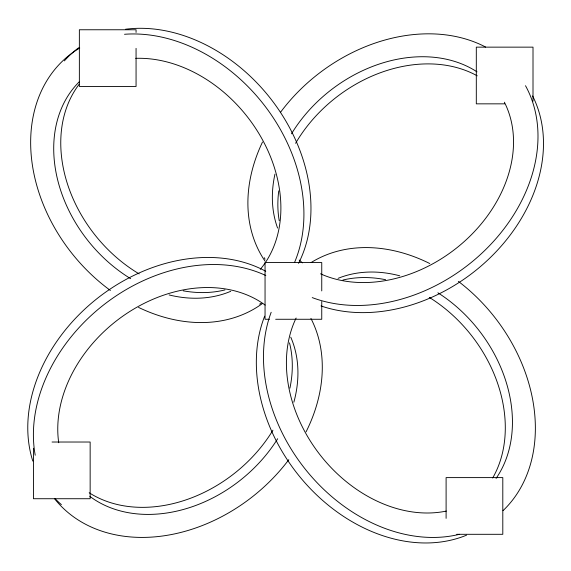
<?xml version="1.0" encoding="UTF-8"?>
<svg xmlns="http://www.w3.org/2000/svg" width="571" height="571" viewBox="0 0 571 571"><rect width="100%" height="100%" fill="white"/><g stroke="black" fill="none" stroke-linecap="round" stroke-linejoin="round"><path stroke-width="0.86" d="M504.657 103.843L476.307 103.843L476.307 47.143L533.007 47.143L533.007 101.181M269.483 319.268L265.051 319.268L265.051 262.567L321.751 262.567L321.751 290.917M275.679 319.268L321.751 319.268L321.751 301.545M52.054 442.025L90.147 442.025L90.147 498.726L33.446 498.726L33.446 448.228M456.729 534.306L502.801 534.306L502.801 477.606L446.101 477.606L446.101 518.361M136.062 32.419L136.062 29.763L79.362 29.763L79.362 86.464L136.062 86.464L136.062 48.364M532.615 95.949A157.325 121.395 -37.5 0 1 491.731 256.186A157.325 121.395 -37.5 0 1 320.995 305.942M265.051 259.191A157.325 121.395 -37.5 0 1 264.266 257.671M61.383 504.628A157.325 121.395 -38.5 0 1 55.016 498.611M32.804 461.097A157.325 121.395 -38.5 0 1 94.836 300.375A157.325 121.395 -38.5 0 1 265.765 271.289M261.154 303.301A157.325 121.395 51.2 0 1 259.627 304.172M64.352 60.89A157.325 121.395 51.2 0 1 78.677 47.75M125.499 29.249A157.325 121.395 51.2 0 1 273.966 103.044A157.325 121.395 51.2 0 1 298.554 263.345M279.226 220.691A130.795 100.924 -37.5 0 1 278.762 190.864M295.6 143.292A130.795 100.924 -37.5 0 1 477.242 75.836M525.498 85.714A157.325 121.395 -37.5 0 1 486.321 248.935A157.325 121.395 -37.5 0 1 312.23 297.598M265.008 261.104A157.325 121.395 -37.5 0 1 262.51 142.022M280.44 112.401A157.325 121.395 -37.5 0 1 485.586 47.036M504.379 102.195A130.795 100.924 -37.5 0 1 466.814 239.185A130.795 100.924 -37.5 0 1 320.509 273.809M302.566 262.888A130.795 100.924 -37.5 0 1 299.19 260.041M277.592 228.065A130.795 100.924 -37.5 0 1 274.958 174.134M291.488 133.8A130.795 100.924 -37.5 0 1 477.021 71.853M459.427 534.306A157.325 121.395 52.3 0 1 309.168 473.909A157.325 121.395 52.3 0 1 271.175 312.273M311.209 262.496A157.325 121.395 52.3 0 1 429.749 263.524M458.356 281.375A157.325 121.395 52.3 0 1 503.044 510.624M466.55 535.177A157.325 121.395 52.3 0 1 307.612 485.75A157.325 121.395 52.3 0 1 264.651 316.184M342.943 280.033A130.795 100.924 52.3 0 1 385.618 279.704M429.299 297.398A130.795 100.924 52.3 0 1 492.673 478.013M446.272 511.081A130.795 100.924 52.3 0 1 319.881 454.63A130.795 100.924 52.3 0 1 296.128 318.033M338.068 278.348A130.795 100.924 52.3 0 1 399.75 275.814M437.9 292.787A130.795 100.924 52.3 0 1 496.071 478.405M289.497 342.864A130.795 100.924 -38.5 0 1 289.918 388.159M272.945 430.199A130.795 100.924 -38.5 0 1 89.197 492.759M310.924 318.447A157.325 121.395 -38.5 0 1 306.092 431.812M288.79 459.698A157.325 121.395 -38.5 0 1 54.795 499.011M35.216 455.215A157.325 121.395 -38.5 0 1 103.936 304.664A157.325 121.395 -38.5 0 1 265.829 275.536M290.753 337.14A130.795 100.924 -38.5 0 1 293.858 402.227M277.67 438.728A130.795 100.924 -38.5 0 1 89.861 496.37M58.727 442.739A130.795 100.924 -38.5 0 1 126.505 313.622A130.795 100.924 -38.5 0 1 265.144 305.078M262.26 303.651A157.325 121.395 51.2 0 1 138.539 307.398M110.41 290.461A157.325 121.395 51.2 0 1 79.74 48.021M124.514 34.281A157.325 121.395 51.2 0 1 266.486 108.112A157.325 121.395 51.2 0 1 294.515 262.532M225.003 289.911A130.795 100.924 51.2 0 1 183.17 290.803M139.167 273.909A130.795 100.924 51.2 0 1 79.155 84.294M230.734 291.296A130.795 100.924 51.2 0 1 169.109 294.95M130.659 278.677A130.795 100.924 51.2 0 1 79.098 81.953M135.705 58.342A130.795 100.924 51.2 0 1 259.691 134.863A130.795 100.924 51.2 0 1 260.297 269.341"/></g></svg>
